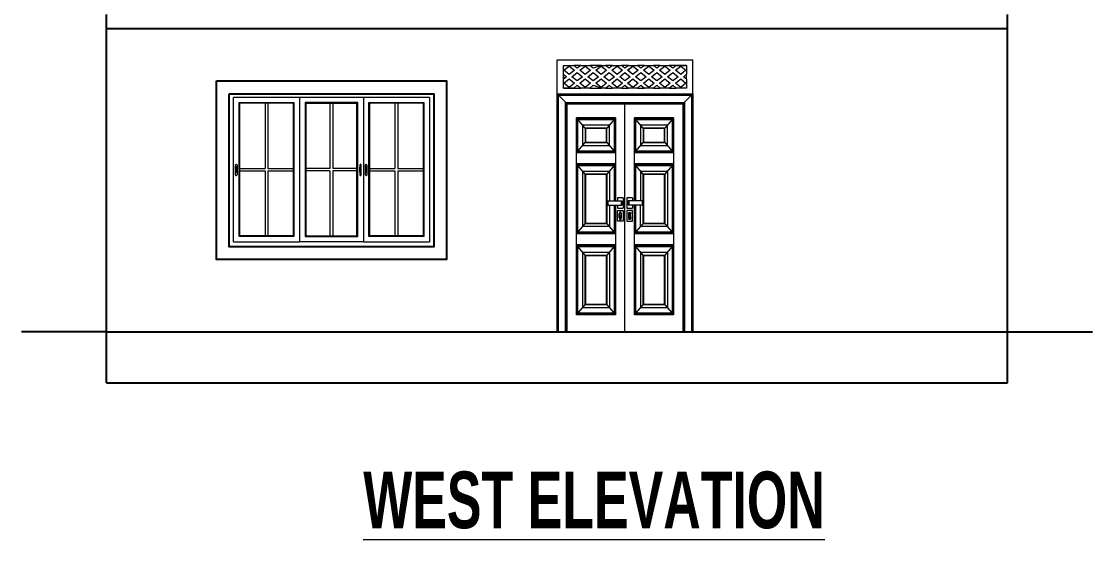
# Model space of a CAD drawing. Header units: inches. Extents: x -9985691 to 3643, y -3270716 to 4788.
# Drawn here: x -4968201.4 to -4967823.3, y -3265798.6 to -3265615.8 of the extents above; entities that cross this region are included whole.
import ezdxf

# ---------------------------------------------------------------- set-up
doc = ezdxf.new("R2010")
doc.units = ezdxf.units.IN
doc.header["$LTSCALE"] = 2
doc.header["$MEASUREMENT"] = 0
doc.layers.get('0').update_dxf_attribs({"linetype": 'CONTINUOUS'})
for name, color, linetype, lineweight in [('F-FURNITURE', 30, 'CONTINUOUS', 13), ('HACTH', 253, 'CONTINUOUS', 5), ('Text-100.w', 254, 'CONTINUOUS', 9), ('window', 4, 'CONTINUOUS', 13)]:
    doc.layers.add(name, color=color, linetype=linetype, lineweight=lineweight)
doc.styles.add('Arial', font='arial.ttf', dxfattribs={"width": 0.8, "height": 12})

# ---------------------------------------------------------------- blocks, each defined once
blk = doc.blocks.new('A$Cd67eaa5e')
at = {"layer": 'F-FURNITURE'}
for p, q in [((0, 0), (0, 96)), ((0, 96), (42, 96)), ((42, 0), (42, 96)), ((2, 90.9), (2, 94)), ((2, 94), (5.19, 94)), ((2.16, 92.26), (3.79, 93.77)), ((2.16, 92.26), (3.8, 93.77)), ((3.79, 93.77), (5.43, 92.26)), ((6.25, 93.02), (5.19, 94)), ((5.19, 94), (5.19, 94)), ((6.26, 93.02), (5.19, 94)), ((7.32, 94), (5.19, 94)), ((7.32, 94), (6.25, 93.02)), ((7.07, 92.26), (8.71, 93.77)), ((7.08, 92.26), (8.71, 93.77)), ((7.32, 94), (10.1, 94)), ((8.71, 93.77), (10.35, 92.26)), ((11.17, 93.02), (10.1, 94)), ((10.1, 94), (10.11, 94)), ((11.17, 93.02), (10.11, 94)), ((13.73, 94), (10.11, 94)), ((13.73, 94), (11.17, 93.02)), ((11.99, 92.26), (13.63, 93.77)), ((11.99, 92.26), (13.63, 93.77)), ((13.63, 93.77), (15.26, 92.26)), ((13.73, 94), (15.02, 94)), ((16.08, 93.02), (15.02, 94)), ((16.09, 93.02), (15.02, 94)), ((15.02, 94), (15.02, 94)), ((17.15, 94), (15.02, 94)), ((17.15, 94), (16.08, 93.02)), ((16.9, 92.26), (18.54, 93.77)), ((16.91, 92.26), (18.55, 93.77)), ((17.15, 94), (19.93, 94)), ((18.54, 93.77), (20.18, 92.26)), ((21, 93.02), (19.93, 94)), ((19.93, 94), (19.94, 94)), ((21, 93.02), (19.94, 94)), ((22.07, 94), (19.94, 94)), ((22.07, 94), (21, 93.02)), ((21.82, 92.26), (23.46, 93.77)), ((21.83, 92.26), (23.46, 93.77)), ((22.07, 94), (24.85, 94)), ((23.46, 93.77), (25.1, 92.26)), ((25.92, 93.02), (24.85, 94)), ((24.85, 94), (24.86, 94)), ((25.92, 93.02), (24.86, 94)), ((26.98, 94), (24.86, 94)), ((26.98, 94), (25.92, 93.02)), ((26.74, 92.26), (28.37, 93.77)), ((26.74, 92.26), (28.38, 93.77)), ((26.98, 94), (29.77, 94)), ((28.37, 93.77), (30.01, 92.26)), ((30.83, 93.02), (29.77, 94)), ((30.84, 93.02), (29.77, 94)), ((29.77, 94), (29.77, 94)), ((31.9, 94), (29.77, 94)), ((31.9, 94), (30.83, 93.02)), ((31.65, 92.26), (33.29, 93.77)), ((31.66, 92.26), (33.29, 93.77)), ((31.9, 94), (34.68, 94)), ((33.29, 93.77), (34.93, 92.26)), ((35.75, 93.02), (34.68, 94)), ((34.68, 94), (34.69, 94)), ((35.75, 93.02), (34.69, 94)), ((36.81, 94), (34.69, 94)), ((36.81, 94), (35.75, 93.02)), ((36.57, 92.26), (38.21, 93.77)), ((36.57, 92.26), (38.21, 93.77)), ((36.81, 94), (36.82, 94)), ((36.82, 94), (40, 94)), ((40, 94), (36.82, 94)), ((38.21, 93.77), (39.84, 92.26)), ((40, 94), (40, 90.9)), ((40, 94), (40, 94)), ((2, 86), (2, 90.9)), ((2, 90.9), (2.97, 90)), ((2.97, 90), (2, 89.1)), ((2.02, 90.88), (2.02, 89.12)), ((3.79, 90.76), (2.16, 92.26)), ((2.16, 92.26), (2.16, 92.26)), ((3.8, 90.76), (2.16, 92.26)), ((5.43, 92.26), (3.79, 90.76)), ((4.61, 90), (6.25, 91.51)), ((6.25, 88.49), (4.61, 90)), ((4.61, 90), (4.62, 90)), ((4.62, 90), (6.26, 91.51)), ((6.25, 88.49), (4.62, 90)), ((6.25, 91.51), (7.89, 90)), ((7.89, 90), (6.25, 88.49)), ((8.71, 90.76), (7.07, 92.26)), ((7.07, 92.26), (7.08, 92.26)), ((8.71, 90.76), (7.08, 92.26)), ((10.35, 92.26), (8.71, 90.76)), ((9.53, 90), (11.17, 91.51)), ((11.17, 88.49), (9.53, 90)), ((9.53, 90), (9.54, 90)), ((9.54, 90), (11.17, 91.51)), ((11.17, 88.49), (9.54, 90)), ((11.17, 91.51), (12.81, 90)), ((12.81, 90), (11.17, 88.49)), ((13.63, 90.75), (11.99, 92.26)), ((13.63, 90.76), (11.99, 92.26)), ((11.99, 92.26), (11.99, 92.26)), ((15.26, 92.26), (13.63, 90.75)), ((14.45, 90), (16.08, 91.51)), ((14.45, 90), (16.09, 91.51)), ((16.08, 88.49), (14.45, 90)), ((14.45, 90), (14.45, 90)), ((16.09, 88.49), (14.45, 90)), ((16.08, 91.51), (17.72, 90)), ((17.72, 90), (16.08, 88.49)), ((18.54, 90.75), (16.9, 92.26)), ((16.9, 92.26), (16.91, 92.26)), ((18.55, 90.76), (16.91, 92.26)), ((20.18, 92.26), (18.54, 90.75)), ((19.36, 90), (21, 91.51)), ((21, 88.49), (19.36, 90)), ((19.36, 90), (19.37, 90)), ((19.37, 90), (21, 91.51)), ((21, 88.49), (19.37, 90)), ((21, 91.51), (22.64, 90)), ((22.64, 90), (21, 88.49)), ((23.46, 90.75), (21.82, 92.26)), ((21.82, 92.26), (21.83, 92.26)), ((23.46, 90.76), (21.83, 92.26)), ((25.1, 92.26), (23.46, 90.75)), ((24.28, 90), (25.92, 91.51)), ((24.28, 90), (25.92, 91.51)), ((25.92, 88.49), (24.28, 90)), ((24.28, 90), (24.28, 90)), ((25.92, 88.49), (24.28, 90)), ((25.92, 91.51), (27.55, 90)), ((27.55, 90), (25.92, 88.49)), ((28.37, 90.75), (26.74, 92.26)), ((28.38, 90.76), (26.74, 92.26)), ((26.74, 92.26), (26.74, 92.26)), ((30.01, 92.26), (28.37, 90.75)), ((29.19, 90), (30.83, 91.51)), ((30.83, 88.49), (29.19, 90)), ((29.19, 90), (29.2, 90)), ((29.2, 90), (30.83, 91.51)), ((30.83, 88.49), (29.2, 90)), ((30.83, 91.51), (32.47, 90)), ((32.47, 90), (30.83, 88.49)), ((33.29, 90.75), (31.65, 92.26)), ((31.65, 92.26), (31.66, 92.26)), ((33.29, 90.76), (31.66, 92.26)), ((34.93, 92.26), (33.29, 90.75)), ((34.11, 90), (35.75, 91.51)), ((35.75, 88.49), (34.11, 90)), ((34.11, 90), (34.12, 90)), ((34.12, 90), (35.75, 91.51)), ((35.75, 88.49), (34.12, 90)), ((35.75, 91.51), (37.39, 90)), ((37.39, 90), (35.75, 88.49)), ((38.21, 90.75), (36.57, 92.26)), ((36.57, 92.26), (36.57, 92.26)), ((38.21, 90.76), (36.57, 92.26)), ((39.84, 92.26), (38.21, 90.75)), ((39.03, 90), (40, 90.9)), ((39.03, 90), (40, 90.89)), ((40, 89.1), (39.03, 90)), ((40, 89.11), (39.03, 90)), ((39.03, 90), (39.03, 90)), ((40, 90.89), (40, 90.9)), ((40, 89.11), (40, 90.89)), ((2.16, 87.74), (3.79, 89.25)), ((2.16, 87.74), (3.8, 89.24)), ((3.79, 86.23), (2.16, 87.74)), ((3.8, 86.23), (2.16, 87.74)), ((2.16, 87.74), (2.16, 87.74)), ((3.79, 89.25), (5.43, 87.74)), ((5.43, 87.74), (3.79, 86.23)), ((5.19, 86), (6.25, 86.98)), ((5.19, 86), (6.25, 86.98)), ((6.25, 86.98), (7.32, 86)), ((7.07, 87.74), (8.71, 89.25)), ((8.71, 86.23), (7.07, 87.74)), ((7.07, 87.74), (7.08, 87.74)), ((7.08, 87.74), (8.71, 89.24)), ((8.71, 86.23), (7.08, 87.74)), ((8.71, 89.25), (10.35, 87.74)), ((10.35, 87.74), (8.71, 86.23)), ((10.1, 86), (11.17, 86.98)), ((10.11, 86), (11.17, 86.98)), ((11.17, 86.98), (13.73, 86)), ((11.99, 87.74), (13.63, 89.25)), ((11.99, 87.74), (13.63, 89.24)), ((13.63, 86.23), (11.99, 87.74)), ((13.63, 86.23), (11.99, 87.74)), ((11.99, 87.74), (11.99, 87.74)), ((13.63, 89.25), (15.26, 87.74)), ((15.26, 87.74), (13.63, 86.23)), ((15.02, 86), (16.08, 86.98)), ((15.02, 86), (16.09, 86.98)), ((16.08, 86.98), (17.15, 86)), ((16.9, 87.74), (18.54, 89.25)), ((18.54, 86.23), (16.9, 87.74)), ((16.9, 87.74), (16.91, 87.74)), ((16.91, 87.74), (18.54, 89.24)), ((18.54, 86.23), (16.91, 87.74)), ((18.54, 89.25), (20.18, 87.74)), ((20.18, 87.74), (18.54, 86.23)), ((19.93, 86), (21, 86.98)), ((19.94, 86), (21, 86.98)), ((21, 86.98), (22.07, 86)), ((21.82, 87.74), (23.46, 89.25)), ((23.46, 86.23), (21.82, 87.74)), ((21.82, 87.74), (21.83, 87.74)), ((21.83, 87.74), (23.46, 89.24)), ((23.46, 86.23), (21.83, 87.74)), ((23.46, 89.25), (25.1, 87.74)), ((25.1, 87.74), (23.46, 86.23)), ((24.85, 86), (25.92, 86.98)), ((24.86, 86), (25.92, 86.98)), ((25.92, 86.98), (26.98, 86)), ((26.74, 87.74), (28.37, 89.25)), ((26.74, 87.74), (28.38, 89.24)), ((28.37, 86.23), (26.74, 87.74)), ((26.74, 87.74), (26.74, 87.74)), ((28.38, 86.23), (26.74, 87.74)), ((28.37, 89.25), (30.01, 87.74)), ((30.01, 87.74), (28.37, 86.23)), ((29.77, 86), (30.83, 86.98)), ((29.77, 86), (30.83, 86.98)), ((30.83, 86.98), (31.9, 86)), ((31.65, 87.74), (33.29, 89.24)), ((33.29, 86.23), (31.65, 87.74)), ((31.65, 87.74), (31.66, 87.74)), ((31.66, 87.74), (33.29, 89.24)), ((33.29, 86.23), (31.66, 87.74)), ((33.29, 89.24), (34.93, 87.74)), ((34.93, 87.74), (33.29, 86.23)), ((34.68, 86), (35.75, 86.98)), ((34.69, 86), (35.75, 86.98)), ((35.75, 86.98), (36.81, 86)), ((36.57, 87.74), (38.21, 89.24)), ((36.57, 87.74), (38.21, 89.24)), ((38.21, 86.23), (36.57, 87.74)), ((38.21, 86.23), (36.57, 87.74)), ((36.57, 87.74), (36.57, 87.74)), ((38.21, 89.24), (39.84, 87.74)), ((39.84, 87.74), (38.21, 86.23)), ((40, 89.1), (40, 89.11)), ((40, 89.1), (40, 86)), ((0, 84), (42, 84)), ((0.07, 0), (0.07, 83.92)), ((0.07, 83.92), (41.93, 83.92)), ((0.07, 83.92), (3, 80.5)), ((0.09, 83.9), (41.91, 83.9)), ((0.09, 81), (0.09, 83.9)), ((0.43, 0), (0.43, 83.5)), ((0.43, 83.5), (41.57, 83.5)), ((2, 86), (2, 86)), ((2, 86), (2.02, 86)), ((5.19, 86), (2, 86)), ((2.02, 86), (2.02, 86)), ((2.02, 86), (5.19, 86)), ((5.19, 86), (5.19, 86)), ((5.19, 86), (7.32, 86)), ((10.1, 86), (7.32, 86)), ((10.1, 86), (10.11, 86)), ((10.11, 86), (13.73, 86)), ((15.02, 86), (13.73, 86)), ((15.02, 86), (15.02, 86)), ((15.02, 86), (17.15, 86)), ((19.93, 86), (17.15, 86)), ((19.94, 86), (19.93, 86)), ((19.94, 86), (22.07, 86)), ((24.85, 86), (22.07, 86)), ((24.86, 86), (24.85, 86)), ((24.86, 86), (26.98, 86)), ((29.77, 86), (26.98, 86)), ((29.77, 86), (29.77, 86)), ((29.77, 86), (31.9, 86)), ((34.68, 86), (31.9, 86)), ((34.69, 86), (34.68, 86)), ((34.69, 86), (36.81, 86)), ((40, 86), (36.81, 86)), ((41.93, 83.92), (39, 80.5)), ((41.57, 83.5), (41.57, 0)), ((41.91, 83.9), (41.91, 0)), ((41.93, 83.92), (41.93, 0)), ((0.09, 81), (0.14, 81)), ((0.09, 0), (0.09, 81)), ((0.18, 81), (0.23, 81)), ((0.28, 81), (0.38, 81)), ((2.66, 0), (2.66, 80.9)), ((2.66, 80.9), (39.34, 80.9)), ((3, 0), (3, 80.5)), ((3, 80.5), (39, 80.5)), ((3.09, 80.9), (3.09, 80.85)), ((3.09, 80.8), (3.09, 80.75)), ((3.09, 80.7), (3.09, 80.62)), ((3.09, 80.58), (3.09, 80.5)), ((3.09, 0), (3.09, 80.4)), ((3.09, 80.4), (38.91, 80.4)), ((21, 0), (21, 80.4)), ((38.91, 80.9), (38.91, 80.85)), ((38.91, 80.8), (38.91, 80.75)), ((38.91, 80.7), (38.91, 80.62)), ((38.91, 80.58), (38.91, 80.5)), ((38.91, 80.4), (38.91, 0)), ((39, 80.5), (39, 0)), ((39.34, 80.9), (39.34, 0)), ((41.57, 81), (41.67, 81)), ((41.72, 81), (41.77, 81)), ((41.82, 81), (41.89, 81)), ((5.98, 34.53), (5.98, 75.5)), ((18.1, 75.5), (5.98, 75.5)), ((6.06, 63.24), (6.06, 75.4)), ((6.06, 75.4), (18.03, 75.4)), ((6.06, 75.4), (6.39, 74.96)), ((6.39, 63.68), (6.39, 74.96)), ((6.39, 74.96), (17.7, 74.96)), ((6.44, 63.75), (6.44, 74.89)), ((6.44, 74.89), (17.64, 74.89)), ((8.68, 71.9), (6.44, 74.89)), ((16.17, 72.93), (7.91, 72.93)), ((7.91, 72.93), (7.91, 65.71)), ((17.64, 74.89), (15.4, 71.9)), ((16.17, 65.71), (16.17, 72.93)), ((17.64, 74.89), (17.64, 63.75)), ((17.7, 74.96), (18.03, 75.4)), ((17.7, 74.96), (17.7, 63.68)), ((17.72, 74.99), (17.72, 63.65)), ((18.03, 75.4), (18.03, 63.24)), ((18.1, 75.5), (18.1, 46.22)), ((23.9, 46.22), (23.9, 75.5)), ((36.02, 75.5), (23.9, 75.5)), ((23.97, 63.24), (23.97, 75.4)), ((23.97, 75.4), (35.94, 75.4)), ((23.97, 75.4), (24.3, 74.96)), ((24.3, 63.68), (24.3, 74.96)), ((24.3, 74.96), (35.61, 74.96)), ((24.36, 63.75), (24.36, 74.89)), ((24.36, 74.89), (35.56, 74.89)), ((26.6, 71.9), (24.36, 74.89)), ((34.09, 72.93), (25.83, 72.93)), ((25.83, 72.93), (25.83, 65.71)), ((35.56, 74.89), (33.32, 71.9)), ((34.09, 65.71), (34.09, 72.93)), ((35.56, 74.89), (35.56, 63.75)), ((35.61, 74.96), (35.94, 75.4)), ((35.61, 74.96), (35.61, 63.68)), ((35.63, 74.99), (35.63, 63.65)), ((35.94, 75.4), (35.94, 63.24)), ((36.02, 75.5), (36.02, 34.53)), ((15.4, 71.9), (8.68, 71.9)), ((8.68, 71.9), (8.68, 66.74)), ((8.76, 71.79), (8.76, 66.85)), ((15.32, 71.79), (8.76, 71.79)), ((8.84, 71.69), (8.84, 66.95)), ((15.25, 71.69), (8.84, 71.69)), ((15.25, 66.95), (15.25, 71.69)), ((15.32, 66.85), (15.32, 71.79)), ((15.4, 66.74), (15.4, 71.9)), ((33.32, 71.9), (26.6, 71.9)), ((26.6, 71.9), (26.6, 66.74)), ((26.68, 71.79), (26.68, 66.85)), ((33.24, 71.79), (26.68, 71.79)), ((26.75, 71.69), (26.75, 66.95)), ((33.16, 71.69), (26.75, 71.69)), ((33.16, 66.95), (33.16, 71.69)), ((33.24, 66.85), (33.24, 71.79)), ((33.32, 66.74), (33.32, 71.9)), ((6.44, 63.75), (8.68, 66.74)), ((8.68, 66.74), (15.4, 66.74)), ((8.76, 66.85), (15.32, 66.85)), ((8.84, 66.95), (15.25, 66.95)), ((15.4, 66.74), (17.64, 63.75)), ((24.36, 63.75), (26.6, 66.74)), ((26.6, 66.74), (33.32, 66.74)), ((26.68, 66.85), (33.24, 66.85)), ((26.75, 66.95), (33.16, 66.95)), ((33.32, 66.74), (35.56, 63.75)), ((18.1, 63.13), (5.98, 63.13)), ((6.06, 63.24), (6.39, 63.68)), ((18.03, 63.24), (6.06, 63.24)), ((17.72, 63.65), (6.37, 63.65)), ((17.7, 63.68), (6.39, 63.68)), ((17.64, 63.75), (6.44, 63.75)), ((7.91, 65.71), (16.17, 65.71)), ((18.03, 63.24), (17.7, 63.68)), ((36.02, 63.13), (23.9, 63.13)), ((23.97, 63.24), (24.3, 63.68)), ((35.94, 63.24), (23.97, 63.24)), ((35.63, 63.65), (24.28, 63.65)), ((35.61, 63.68), (24.3, 63.68)), ((35.56, 63.75), (24.36, 63.75)), ((25.83, 65.71), (34.09, 65.71)), ((35.94, 63.24), (35.61, 63.68)), ((18.1, 59.27), (5.98, 59.27)), ((6.06, 34.63), (6.06, 59.17)), ((6.06, 59.17), (18.03, 59.17)), ((6.06, 59.17), (6.37, 58.75)), ((6.37, 58.75), (17.72, 58.75)), ((6.37, 58.75), (6.38, 58.73)), ((6.38, 35.07), (6.38, 58.73)), ((6.38, 58.73), (17.7, 58.73)), ((8.68, 55.66), (6.44, 58.65)), ((6.44, 35.15), (6.44, 58.65)), ((6.44, 58.65), (17.64, 58.65)), ((7.91, 56.69), (16.17, 56.69)), ((7.91, 56.69), (7.91, 37.11)), ((17.64, 58.65), (15.4, 55.66)), ((16.17, 56.69), (16.17, 46.22)), ((17.64, 58.65), (17.64, 46.22)), ((17.72, 58.75), (17.7, 58.73)), ((17.7, 58.73), (17.7, 46.22)), ((18.03, 59.17), (17.72, 58.75)), ((17.72, 58.75), (17.72, 46.22)), ((18.03, 59.17), (18.03, 46.22)), ((36.02, 59.27), (23.9, 59.27)), ((23.97, 46.22), (23.97, 59.17)), ((23.97, 59.17), (35.94, 59.17)), ((23.97, 59.17), (24.28, 58.75)), ((24.28, 58.75), (35.63, 58.75)), ((24.28, 58.75), (24.3, 58.73)), ((24.3, 46.22), (24.3, 58.73)), ((24.3, 58.73), (35.62, 58.73)), ((26.6, 55.66), (24.36, 58.65)), ((24.36, 46.22), (24.36, 58.65)), ((24.36, 58.65), (35.56, 58.65)), ((25.83, 56.69), (34.09, 56.69)), ((25.83, 56.69), (25.83, 46.22)), ((35.56, 58.65), (33.32, 55.66)), ((34.09, 56.69), (34.09, 37.11)), ((35.56, 58.65), (35.56, 35.15)), ((35.63, 58.75), (35.62, 58.73)), ((35.62, 58.73), (35.62, 35.07)), ((35.94, 59.17), (35.63, 58.75)), ((35.63, 58.75), (35.63, 35.05)), ((35.94, 59.17), (35.94, 34.63)), ((8.68, 55.66), (15.4, 55.66)), ((8.68, 38.14), (8.68, 55.66)), ((15.32, 55.56), (8.76, 55.56)), ((8.76, 55.56), (8.76, 38.24)), ((15.25, 55.46), (8.84, 55.46)), ((8.84, 55.46), (8.84, 38.34)), ((15.25, 38.34), (15.25, 55.46)), ((15.32, 38.24), (15.32, 55.56)), ((15.4, 55.66), (15.4, 38.14)), ((26.6, 55.66), (33.32, 55.66)), ((26.6, 38.14), (26.6, 55.66)), ((33.24, 55.56), (26.68, 55.56)), ((26.68, 55.56), (26.68, 38.24)), ((33.16, 55.46), (26.75, 55.46)), ((26.75, 55.46), (26.75, 38.34)), ((33.16, 38.34), (33.16, 55.46)), ((33.24, 38.24), (33.24, 55.56)), ((33.32, 55.66), (33.32, 38.14)), ((18.7, 47.29), (18.7, 46.22)), ((20.4, 47.29), (18.7, 47.29)), ((20.4, 47.29), (20.4, 43.56)), ((23.3, 47.29), (21.6, 47.29)), ((21.6, 47.29), (21.6, 43.56)), ((23.3, 47.29), (23.3, 46.22)), ((15.48, 46.22), (15.48, 44.63)), ((15.48, 46.22), (20.04, 46.22)), ((15.48, 44.63), (20.04, 44.63)), ((15.72, 46.22), (15.72, 44.63)), ((16.17, 44.63), (16.17, 37.11)), ((17.64, 44.63), (17.64, 35.15)), ((17.7, 44.63), (17.7, 35.07)), ((17.72, 44.63), (17.72, 35.05)), ((18.03, 44.63), (18.03, 34.63)), ((18.1, 44.63), (18.1, 34.53)), ((18.7, 44.63), (18.7, 43.56)), ((18.7, 43.56), (20.4, 43.56)), ((19.8, 46.22), (19.8, 44.63)), ((20.04, 46.22), (20.04, 44.63)), ((21.6, 43.56), (23.3, 43.56)), ((21.96, 46.22), (21.96, 44.63)), ((26.52, 46.22), (21.96, 46.22)), ((26.52, 44.63), (21.96, 44.63)), ((22.2, 46.22), (22.2, 44.63)), ((23.3, 44.63), (23.3, 43.56)), ((23.9, 34.53), (23.9, 44.63)), ((23.97, 34.63), (23.97, 44.63)), ((24.3, 35.07), (24.3, 44.63)), ((24.36, 35.15), (24.36, 44.63)), ((25.83, 37.11), (25.83, 44.63)), ((26.28, 46.22), (26.28, 44.63)), ((26.52, 46.22), (26.52, 44.63)), ((18.7, 42.76), (20.4, 42.76)), ((18.7, 39.04), (18.7, 42.76)), ((19.26, 41.74), (19.25, 41.57)), ((19.25, 40.24), (19.25, 41.57)), ((19.25, 40.24), (19.26, 40.06)), ((19.29, 41.9), (19.26, 41.74)), ((19.26, 40.06), (19.29, 39.9)), ((19.34, 42.04), (19.29, 41.9)), ((19.29, 41.56), (19.3, 41.71)), ((19.29, 40.24), (19.29, 41.56)), ((19.3, 40.38), (19.29, 40.24)), ((19.29, 40.24), (19.29, 40.24)), ((19.29, 40.24), (19.29, 40.23)), ((19.29, 40.23), (19.3, 40.09)), ((19.29, 39.9), (19.34, 39.77)), ((19.3, 41.71), (19.33, 41.85)), ((19.33, 40.51), (19.3, 40.38)), ((19.3, 40.09), (19.3, 40.08)), ((19.3, 40.08), (19.33, 39.95)), ((19.33, 41.85), (19.37, 41.97)), ((19.37, 40.63), (19.33, 40.51)), ((19.33, 39.95), (19.33, 39.95)), ((19.33, 39.95), (19.37, 39.84)), ((19.4, 42.14), (19.34, 42.04)), ((19.34, 39.77), (19.4, 39.66)), ((19.37, 41.97), (19.42, 42.06)), ((19.42, 40.72), (19.37, 40.63)), ((19.37, 39.84), (19.37, 39.83)), ((19.37, 39.83), (19.42, 39.75)), ((19.47, 42.21), (19.4, 42.14)), ((19.42, 42.06), (19.49, 42.11)), ((19.48, 40.78), (19.42, 40.72)), ((19.42, 39.75), (19.43, 39.74)), ((19.43, 39.74), (19.49, 39.69)), ((19.55, 42.23), (19.47, 42.21)), ((19.55, 40.8), (19.48, 40.78)), ((19.49, 42.11), (19.55, 42.13)), ((19.52, 40.5), (19.58, 40.5)), ((19.52, 39.97), (19.52, 40.5)), ((19.58, 39.97), (19.52, 39.97)), ((19.63, 42.21), (19.55, 42.23)), ((19.55, 42.13), (19.62, 42.11)), ((19.62, 40.79), (19.55, 40.8)), ((19.58, 40.5), (19.58, 39.97)), ((19.62, 42.11), (19.68, 42.06)), ((19.68, 40.73), (19.62, 40.79)), ((19.62, 39.69), (19.68, 39.75)), ((19.7, 42.14), (19.63, 42.21)), ((19.68, 42.06), (19.73, 41.97)), ((19.73, 40.64), (19.68, 40.73)), ((19.68, 39.75), (19.73, 39.84)), ((19.68, 39.75), (19.68, 39.75)), ((19.77, 42.04), (19.7, 42.14)), ((19.7, 39.66), (19.77, 39.77)), ((19.73, 41.97), (19.78, 41.85)), ((19.77, 40.53), (19.73, 40.64)), ((19.73, 39.84), (19.74, 39.84)), ((19.74, 39.84), (19.78, 39.95)), ((19.82, 41.9), (19.77, 42.04)), ((19.8, 40.39), (19.77, 40.53)), ((19.77, 39.77), (19.82, 39.9)), ((19.78, 41.85), (19.8, 41.71)), ((19.78, 39.96), (19.8, 40.09)), ((19.78, 39.95), (19.78, 39.96)), ((19.8, 41.71), (19.81, 41.56)), ((19.81, 40.24), (19.8, 40.39)), ((19.8, 40.1), (19.81, 40.24)), ((19.8, 40.09), (19.8, 40.1)), ((19.81, 41.56), (19.81, 40.24)), ((19.85, 41.74), (19.82, 41.9)), ((19.82, 39.9), (19.85, 40.06)), ((19.86, 41.57), (19.85, 41.74)), ((19.85, 40.06), (19.86, 40.24)), ((19.86, 40.24), (19.86, 41.57)), ((20.4, 42.76), (20.4, 39.04)), ((21.6, 42.76), (21.6, 39.04)), ((23.3, 42.76), (21.6, 42.76)), ((22.14, 41.57), (22.15, 41.74)), ((22.14, 40.24), (22.14, 41.57)), ((22.15, 40.06), (22.14, 40.24)), ((22.15, 41.74), (22.18, 41.9)), ((22.18, 39.9), (22.15, 40.06)), ((22.18, 41.9), (22.23, 42.04)), ((22.23, 39.77), (22.18, 39.9)), ((22.2, 41.71), (22.19, 41.56)), ((22.19, 41.56), (22.19, 40.24)), ((22.19, 40.24), (22.2, 40.39)), ((22.2, 40.1), (22.19, 40.24)), ((22.22, 41.85), (22.2, 41.71)), ((22.2, 40.39), (22.23, 40.53)), ((22.2, 40.09), (22.2, 40.1)), ((22.22, 39.96), (22.2, 40.09)), ((22.27, 41.97), (22.22, 41.85)), ((22.22, 39.95), (22.22, 39.96)), ((22.26, 39.84), (22.22, 39.95)), ((22.23, 42.04), (22.3, 42.14)), ((22.23, 40.53), (22.27, 40.64)), ((22.3, 39.66), (22.23, 39.77)), ((22.27, 39.84), (22.26, 39.84)), ((22.32, 42.06), (22.27, 41.97)), ((22.27, 40.64), (22.32, 40.73)), ((22.32, 39.75), (22.27, 39.84)), ((22.3, 42.14), (22.37, 42.21)), ((22.38, 42.11), (22.32, 42.06)), ((22.32, 40.73), (22.38, 40.79)), ((22.32, 39.75), (22.32, 39.75)), ((22.38, 39.69), (22.32, 39.75)), ((22.37, 42.21), (22.45, 42.23)), ((22.45, 42.13), (22.38, 42.11)), ((22.38, 40.79), (22.45, 40.8)), ((22.42, 40.5), (22.42, 39.97)), ((22.48, 40.5), (22.42, 40.5)), ((22.42, 39.97), (22.48, 39.97)), ((22.45, 42.23), (22.53, 42.21)), ((22.51, 42.11), (22.45, 42.13)), ((22.45, 40.8), (22.52, 40.78)), ((22.48, 39.97), (22.48, 40.5)), ((22.58, 42.06), (22.51, 42.11)), ((22.57, 39.74), (22.51, 39.69)), ((22.52, 40.78), (22.58, 40.72)), ((22.53, 42.21), (22.6, 42.14)), ((22.58, 39.75), (22.57, 39.74)), ((22.63, 41.97), (22.58, 42.06)), ((22.58, 40.72), (22.63, 40.63)), ((22.63, 39.83), (22.58, 39.75)), ((22.6, 42.14), (22.66, 42.04)), ((22.66, 39.77), (22.6, 39.66)), ((22.67, 41.85), (22.63, 41.97)), ((22.63, 40.63), (22.67, 40.51)), ((22.67, 39.95), (22.63, 39.84)), ((22.63, 39.84), (22.63, 39.83)), ((22.66, 42.04), (22.71, 41.9)), ((22.71, 39.9), (22.66, 39.77)), ((22.7, 41.71), (22.67, 41.85)), ((22.67, 40.51), (22.7, 40.38)), ((22.7, 40.08), (22.67, 39.95)), ((22.67, 39.95), (22.67, 39.95)), ((22.71, 41.56), (22.7, 41.71)), ((22.7, 40.38), (22.71, 40.24)), ((22.71, 40.23), (22.7, 40.09)), ((22.7, 40.09), (22.7, 40.08)), ((22.71, 41.9), (22.74, 41.74)), ((22.71, 40.24), (22.71, 41.56)), ((22.71, 40.24), (22.71, 40.24)), ((22.71, 40.24), (22.71, 40.23)), ((22.74, 40.06), (22.71, 39.9)), ((22.74, 41.74), (22.75, 41.57)), ((22.75, 40.24), (22.74, 40.06)), ((22.75, 40.24), (22.75, 41.57)), ((23.3, 39.04), (23.3, 42.76)), ((6.44, 35.15), (8.68, 38.14)), ((16.17, 37.11), (7.91, 37.11)), ((15.4, 38.14), (8.68, 38.14)), ((8.76, 38.24), (15.32, 38.24)), ((8.84, 38.34), (15.25, 38.34)), ((15.4, 38.14), (17.64, 35.15)), ((20.4, 39.04), (18.7, 39.04)), ((19.4, 39.66), (19.47, 39.59)), ((19.47, 39.59), (19.55, 39.57)), ((19.49, 39.69), (19.49, 39.69)), ((19.49, 39.69), (19.55, 39.67)), ((19.55, 39.67), (19.56, 39.67)), ((19.55, 39.57), (19.63, 39.59)), ((19.56, 39.67), (19.62, 39.69)), ((19.62, 39.69), (19.62, 39.69)), ((19.63, 39.59), (19.7, 39.66)), ((21.6, 39.04), (23.3, 39.04)), ((22.37, 39.59), (22.3, 39.66)), ((22.45, 39.57), (22.37, 39.59)), ((22.44, 39.67), (22.38, 39.69)), ((22.38, 39.69), (22.38, 39.69)), ((22.45, 39.67), (22.44, 39.67)), ((22.51, 39.69), (22.45, 39.67)), ((22.53, 39.59), (22.45, 39.57)), ((22.51, 39.69), (22.51, 39.69)), ((22.6, 39.66), (22.53, 39.59)), ((24.36, 35.15), (26.6, 38.14)), ((34.09, 37.11), (25.83, 37.11)), ((33.32, 38.14), (26.6, 38.14)), ((26.68, 38.24), (33.24, 38.24)), ((26.75, 38.34), (33.16, 38.34)), ((33.32, 38.14), (35.56, 35.15)), ((5.98, 30.67), (5.98, 34.53)), ((18.1, 34.53), (5.98, 34.53)), ((6.06, 34.63), (6.38, 35.07)), ((18.03, 34.63), (6.06, 34.63)), ((17.7, 35.07), (6.38, 35.07)), ((17.64, 35.15), (6.44, 35.15)), ((17.72, 35.05), (17.7, 35.07)), ((18.03, 34.63), (17.72, 35.05)), ((18.1, 34.53), (18.1, 30.67)), ((23.9, 30.67), (23.9, 34.53)), ((36.02, 34.53), (23.9, 34.53)), ((23.97, 34.63), (24.3, 35.07)), ((35.94, 34.63), (23.97, 34.63)), ((35.62, 35.07), (24.3, 35.07)), ((35.56, 35.15), (24.36, 35.15)), ((35.63, 35.05), (35.62, 35.07)), ((35.94, 34.63), (35.63, 35.05)), ((36.02, 34.53), (36.02, 30.67)), ((5.98, 30.67), (5.98, 5.93)), ((18.1, 30.67), (5.98, 30.67)), ((6.06, 6.03), (6.06, 30.56)), ((6.06, 30.56), (18.03, 30.56)), ((6.06, 30.56), (6.37, 30.15)), ((6.37, 30.15), (17.72, 30.15)), ((6.37, 30.15), (6.38, 30.13)), ((6.38, 6.47), (6.38, 30.13)), ((6.38, 30.13), (17.7, 30.13)), ((8.68, 27.06), (6.44, 30.05)), ((6.44, 6.55), (6.44, 30.05)), ((6.44, 30.05), (17.64, 30.05)), ((17.64, 30.05), (15.4, 27.06)), ((17.64, 30.05), (17.64, 6.55)), ((17.72, 30.15), (17.7, 30.13)), ((17.7, 30.13), (17.7, 6.47)), ((18.03, 30.56), (17.72, 30.15)), ((17.72, 30.15), (17.72, 6.44)), ((18.03, 30.56), (18.03, 6.03)), ((18.1, 5.93), (18.1, 30.67)), ((23.9, 30.67), (23.9, 5.93)), ((36.02, 30.67), (23.9, 30.67)), ((23.97, 6.03), (23.97, 30.56)), ((23.97, 30.56), (35.94, 30.56)), ((23.97, 30.56), (24.28, 30.15)), ((24.28, 30.15), (35.63, 30.15)), ((24.28, 30.15), (24.3, 30.13)), ((24.3, 6.47), (24.3, 30.13)), ((24.3, 30.13), (35.62, 30.13)), ((26.6, 27.06), (24.36, 30.05)), ((24.36, 6.55), (24.36, 30.05)), ((24.36, 30.05), (35.56, 30.05)), ((35.56, 30.05), (33.32, 27.06)), ((35.56, 30.05), (35.56, 6.55)), ((35.63, 30.15), (35.62, 30.13)), ((35.62, 30.13), (35.62, 6.47)), ((35.94, 30.56), (35.63, 30.15)), ((35.63, 30.15), (35.63, 6.44)), ((35.94, 30.56), (35.94, 6.03)), ((36.02, 5.93), (36.02, 30.67)), ((7.91, 28.09), (16.17, 28.09)), ((7.91, 28.09), (7.91, 8.5)), ((8.68, 27.06), (15.4, 27.06)), ((8.68, 9.53), (8.68, 27.06)), ((15.32, 26.95), (8.76, 26.95)), ((8.76, 26.95), (8.76, 9.64)), ((15.25, 26.85), (8.84, 26.85)), ((8.84, 26.85), (8.84, 9.74)), ((15.25, 9.74), (15.25, 26.85)), ((15.32, 9.64), (15.32, 26.95)), ((15.4, 27.06), (15.4, 9.53)), ((16.17, 28.09), (16.17, 8.5)), ((25.83, 28.09), (34.09, 28.09)), ((25.83, 28.09), (25.83, 8.5)), ((26.6, 27.06), (33.32, 27.06)), ((26.6, 9.53), (26.6, 27.06)), ((33.24, 26.95), (26.68, 26.95)), ((26.68, 26.95), (26.68, 9.64)), ((33.16, 26.85), (26.75, 26.85)), ((26.75, 26.85), (26.75, 9.74)), ((33.16, 9.74), (33.16, 26.85)), ((33.24, 9.64), (33.24, 26.95)), ((33.32, 27.06), (33.32, 9.53)), ((34.09, 28.09), (34.09, 8.5)), ((6.44, 6.55), (8.68, 9.53)), ((16.17, 8.5), (7.91, 8.5)), ((15.4, 9.53), (8.68, 9.53)), ((8.76, 9.64), (15.32, 9.64)), ((8.84, 9.74), (15.25, 9.74)), ((15.4, 9.53), (17.64, 6.55)), ((24.36, 6.55), (26.6, 9.53)), ((34.09, 8.5), (25.83, 8.5)), ((33.32, 9.53), (26.6, 9.53)), ((26.68, 9.64), (33.24, 9.64)), ((26.75, 9.74), (33.16, 9.74)), ((33.32, 9.53), (35.56, 6.55)), ((18.1, 5.93), (5.98, 5.93)), ((6.06, 6.03), (6.38, 6.47)), ((18.03, 6.03), (6.06, 6.03)), ((17.7, 6.47), (6.38, 6.47)), ((17.64, 6.55), (6.44, 6.55)), ((17.72, 6.44), (17.7, 6.47)), ((18.03, 6.03), (17.72, 6.44)), ((36.02, 5.93), (23.9, 5.93)), ((23.97, 6.03), (24.3, 6.47)), ((35.94, 6.03), (23.97, 6.03)), ((35.62, 6.47), (24.3, 6.47)), ((35.56, 6.55), (24.36, 6.55)), ((35.63, 6.44), (35.62, 6.47)), ((35.94, 6.03), (35.63, 6.44))]:
    blk.add_line(p, q, dxfattribs=at)
at = {"layer": 'HACTH'}
blk.add_line((42, 96), (42, 96), dxfattribs=at)
blk = doc.blocks.new('A$Ce833cbf3')
at = {"layer": 'window'}
for p, q in [((0, 0), (0, 54)), ((71.23, 54), (0, 54)), ((1.5, 1.78), (1.5, 52.67)), ((69.73, 52.67), (1.5, 52.67)), ((24.5, 52.67), (24.5, 1.78)), ((46.73, 52.67), (46.73, 1.78)), ((69.73, 52.67), (69.73, 1.78)), ((71.23, 0), (71.23, 54)), ((3.46, 3.58), (3.46, 50.87)), ((3.46, 50.87), (22.54, 50.87)), ((3.71, 50.64), (3.46, 50.87)), ((3.71, 3.8), (3.71, 50.64)), ((22.29, 50.64), (3.71, 50.64)), ((12.51, 50.64), (12.51, 27.67)), ((13.49, 50.64), (13.49, 27.67)), ((22.29, 50.64), (22.54, 50.87)), ((22.29, 50.64), (22.29, 3.8)), ((22.54, 50.87), (22.54, 3.58)), ((44.76, 50.87), (26.46, 50.87)), ((26.46, 50.87), (26.46, 3.58)), ((26.71, 50.64), (26.46, 50.87)), ((26.71, 50.64), (26.71, 3.8)), ((26.71, 50.64), (44.52, 50.64)), ((35.12, 50.64), (35.12, 27.67)), ((36.1, 50.64), (36.1, 27.67)), ((44.52, 50.64), (44.76, 50.87)), ((44.52, 3.8), (44.52, 50.64)), ((44.76, 3.58), (44.76, 50.87)), ((48.69, 3.58), (48.69, 50.87)), ((48.69, 50.87), (67.76, 50.87)), ((48.94, 50.64), (48.69, 50.87)), ((48.94, 3.8), (48.94, 50.64)), ((67.52, 50.64), (48.94, 50.64)), ((57.74, 50.64), (57.74, 27.67)), ((58.72, 50.64), (58.72, 27.67)), ((67.52, 50.64), (67.76, 50.87)), ((67.52, 50.64), (67.52, 3.8)), ((67.76, 50.87), (67.76, 3.58)), ((2.23, 28.82), (2.24, 28.86)), ((2.23, 28.79), (2.24, 28.86)), ((2.23, 28.79), (2.23, 28.82)), ((2.23, 25.4), (2.23, 28.79)), ((2.24, 28.86), (2.25, 28.89)), ((2.25, 28.89), (2.28, 28.92)), ((2.3, 28.95), (2.28, 28.92)), ((2.34, 28.97), (2.3, 28.95)), ((2.32, 28.09), (2.31, 28.07)), ((2.31, 28.07), (2.31, 26.36)), ((2.32, 26.34), (2.31, 26.36)), ((2.33, 28.14), (2.32, 28.12)), ((2.32, 28.12), (2.32, 28.09)), ((2.32, 26.32), (2.32, 26.34)), ((2.33, 26.3), (2.32, 26.32)), ((2.35, 28.16), (2.33, 28.14)), ((2.35, 26.28), (2.33, 26.3)), ((2.34, 28.97), (2.37, 28.99)), ((2.37, 28.18), (2.35, 28.16)), ((2.37, 26.26), (2.35, 26.28)), ((2.41, 29), (2.37, 28.99)), ((2.39, 28.19), (2.37, 28.18)), ((2.39, 26.24), (2.37, 26.26)), ((2.41, 28.2), (2.39, 28.19)), ((2.41, 26.23), (2.39, 26.24)), ((2.45, 29.01), (2.41, 29)), ((2.44, 28.21), (2.41, 28.2)), ((2.44, 26.22), (2.41, 26.23)), ((2.47, 28.22), (2.44, 28.21)), ((2.47, 26.22), (2.44, 26.22)), ((2.5, 29.01), (2.45, 29.01)), ((2.5, 28.22), (2.47, 28.22)), ((2.5, 26.22), (2.47, 26.22)), ((2.54, 29.01), (2.5, 29.01)), ((2.52, 28.22), (2.5, 28.22)), ((2.52, 26.22), (2.5, 26.22)), ((2.55, 28.21), (2.52, 28.22)), ((2.55, 26.22), (2.52, 26.22)), ((2.54, 29.01), (2.58, 29)), ((2.58, 28.2), (2.55, 28.21)), ((2.58, 26.23), (2.55, 26.22)), ((2.58, 29), (2.62, 28.99)), ((2.6, 28.19), (2.58, 28.2)), ((2.6, 26.24), (2.58, 26.23)), ((2.62, 28.18), (2.6, 28.19)), ((2.62, 26.26), (2.6, 26.24)), ((2.62, 28.99), (2.65, 28.97)), ((2.64, 28.16), (2.62, 28.18)), ((2.64, 26.28), (2.62, 26.26)), ((2.66, 28.14), (2.64, 28.16)), ((2.66, 26.3), (2.64, 26.28)), ((2.65, 28.97), (2.69, 28.95)), ((2.67, 28.12), (2.66, 28.14)), ((2.67, 26.32), (2.66, 26.3)), ((2.67, 28.09), (2.67, 28.12)), ((2.68, 28.07), (2.67, 28.09)), ((2.68, 26.36), (2.67, 26.34)), ((2.67, 26.34), (2.67, 26.32)), ((2.68, 26.36), (2.68, 28.07)), ((2.69, 28.95), (2.71, 28.92)), ((2.74, 28.89), (2.71, 28.92)), ((2.75, 28.86), (2.74, 28.89)), ((2.76, 28.82), (2.75, 28.86)), ((2.76, 28.82), (2.77, 28.79)), ((2.77, 28.79), (2.77, 25.4)), ((3.71, 27.67), (12.51, 27.67)), ((3.71, 26.77), (12.51, 26.77)), ((12.51, 26.77), (12.51, 3.8)), ((13.49, 27.67), (22.29, 27.67)), ((13.49, 26.77), (22.29, 26.77)), ((13.49, 26.77), (13.49, 3.8)), ((35.12, 27.67), (26.71, 27.67)), ((35.12, 26.77), (26.71, 26.77)), ((35.12, 26.77), (35.12, 3.8)), ((44.52, 27.67), (36.1, 27.67)), ((36.1, 26.77), (36.1, 3.8)), ((44.52, 26.77), (36.1, 26.77)), ((45.47, 28.86), (45.46, 28.82)), ((45.46, 28.82), (45.46, 28.79)), ((45.46, 28.79), (45.46, 25.4)), ((45.49, 28.89), (45.47, 28.86)), ((45.51, 28.92), (45.49, 28.89)), ((45.54, 28.95), (45.51, 28.92)), ((45.57, 28.97), (45.54, 28.95)), ((45.55, 28.09), (45.56, 28.12)), ((45.55, 28.07), (45.55, 28.09)), ((45.55, 27.82), (45.55, 28.07)), ((45.55, 27.85), (45.56, 27.87)), ((45.55, 27.82), (45.55, 27.85)), ((45.55, 26.36), (45.55, 27.82)), ((45.55, 26.36), (45.55, 26.34)), ((45.55, 26.34), (45.56, 26.32)), ((45.56, 28.12), (45.57, 28.14)), ((45.56, 27.87), (45.57, 27.89)), ((45.56, 26.32), (45.57, 26.3)), ((45.61, 28.99), (45.57, 28.97)), ((45.57, 28.14), (45.58, 28.16)), ((45.57, 27.89), (45.58, 27.91)), ((45.57, 26.3), (45.58, 26.28)), ((45.58, 28.16), (45.6, 28.18)), ((45.58, 27.91), (45.6, 27.93)), ((45.58, 26.28), (45.6, 26.26)), ((45.6, 28.18), (45.62, 28.19)), ((45.6, 27.93), (45.62, 27.94)), ((45.6, 26.26), (45.62, 26.24)), ((45.65, 29), (45.61, 28.99)), ((45.62, 28.19), (45.65, 28.2)), ((45.62, 27.94), (45.65, 27.95)), ((45.62, 26.24), (45.65, 26.23)), ((45.69, 29.01), (45.65, 29)), ((45.65, 28.2), (45.68, 28.21)), ((45.65, 27.95), (45.68, 27.96)), ((45.65, 26.23), (45.68, 26.22)), ((45.68, 28.21), (45.7, 28.22)), ((45.68, 27.96), (45.7, 27.97)), ((45.68, 26.22), (45.7, 26.22)), ((45.73, 29.01), (45.69, 29.01)), ((45.7, 28.22), (45.73, 28.22)), ((45.7, 27.97), (45.73, 27.97)), ((45.7, 26.22), (45.73, 26.22)), ((45.77, 29.01), (45.73, 29.01)), ((45.73, 28.22), (45.76, 28.22)), ((45.73, 27.97), (45.76, 27.97)), ((45.73, 26.22), (45.76, 26.22)), ((45.76, 28.22), (45.79, 28.21)), ((45.76, 27.97), (45.79, 27.96)), ((45.76, 26.22), (45.79, 26.22)), ((45.81, 29), (45.77, 29.01)), ((45.79, 28.21), (45.81, 28.2)), ((45.79, 27.96), (45.81, 27.95)), ((45.79, 26.22), (45.81, 26.23)), ((45.85, 28.99), (45.81, 29)), ((45.81, 28.2), (45.84, 28.19)), ((45.81, 27.95), (45.84, 27.94)), ((45.81, 26.23), (45.84, 26.24)), ((45.84, 28.19), (45.86, 28.18)), ((45.84, 27.94), (45.86, 27.93)), ((45.84, 26.24), (45.86, 26.26)), ((45.89, 28.97), (45.85, 28.99)), ((45.86, 28.18), (45.88, 28.16)), ((45.86, 27.93), (45.88, 27.91)), ((45.86, 26.26), (45.88, 26.28)), ((45.88, 28.16), (45.89, 28.14)), ((45.88, 27.91), (45.89, 27.89)), ((45.88, 26.28), (45.89, 26.3)), ((45.92, 28.95), (45.89, 28.97)), ((45.89, 28.14), (45.9, 28.12)), ((45.89, 27.89), (45.9, 27.87)), ((45.89, 26.3), (45.9, 26.32)), ((45.9, 28.12), (45.91, 28.09)), ((45.9, 27.87), (45.91, 27.85)), ((45.9, 26.32), (45.91, 26.34)), ((45.91, 28.09), (45.91, 28.07)), ((45.91, 26.36), (45.91, 28.07)), ((45.91, 27.85), (45.91, 27.82)), ((45.91, 26.34), (45.91, 26.36)), ((45.95, 28.92), (45.92, 28.95)), ((45.97, 28.89), (45.95, 28.92)), ((45.99, 28.86), (45.97, 28.89)), ((46, 28.82), (45.99, 28.86)), ((46, 28.79), (45.99, 28.86)), ((46, 28.79), (46, 28.82)), ((46, 25.4), (46, 28.79)), ((47.45, 28.79), (47.47, 28.86)), ((47.45, 28.79), (47.46, 28.82)), ((47.45, 25.4), (47.45, 28.79)), ((47.46, 28.82), (47.47, 28.86)), ((47.47, 28.86), (47.48, 28.89)), ((47.48, 28.89), (47.5, 28.92)), ((47.53, 28.95), (47.5, 28.92)), ((47.56, 28.97), (47.53, 28.95)), ((47.55, 28.12), (47.54, 28.09)), ((47.54, 28.09), (47.54, 28.07)), ((47.54, 28.07), (47.54, 26.36)), ((47.54, 26.34), (47.54, 26.36)), ((47.55, 26.32), (47.54, 26.34)), ((47.56, 28.14), (47.55, 28.12)), ((47.56, 26.3), (47.55, 26.32)), ((47.56, 28.97), (47.6, 28.99)), ((47.58, 28.16), (47.56, 28.14)), ((47.58, 26.28), (47.56, 26.3)), ((47.59, 28.18), (47.58, 28.16)), ((47.59, 26.26), (47.58, 26.28)), ((47.62, 28.19), (47.59, 28.18)), ((47.62, 26.24), (47.59, 26.26)), ((47.64, 29), (47.6, 28.99)), ((47.64, 28.2), (47.62, 28.19)), ((47.64, 26.23), (47.62, 26.24)), ((47.68, 29.01), (47.64, 29)), ((47.67, 28.21), (47.64, 28.2)), ((47.67, 26.22), (47.64, 26.23)), ((47.69, 28.22), (47.67, 28.21)), ((47.69, 26.22), (47.67, 26.22)), ((47.72, 29.01), (47.68, 29.01)), ((47.72, 28.22), (47.69, 28.22)), ((47.72, 26.22), (47.69, 26.22)), ((47.76, 29.01), (47.72, 29.01)), ((47.75, 28.22), (47.72, 28.22)), ((47.75, 26.22), (47.72, 26.22)), ((47.78, 28.21), (47.75, 28.22)), ((47.78, 26.22), (47.75, 26.22)), ((47.76, 29.01), (47.81, 29)), ((47.8, 28.2), (47.78, 28.21)), ((47.8, 26.23), (47.78, 26.22)), ((47.83, 28.19), (47.8, 28.2)), ((47.83, 26.24), (47.8, 26.23)), ((47.81, 29), (47.85, 28.99)), ((47.85, 28.18), (47.83, 28.19)), ((47.85, 26.26), (47.83, 26.24)), ((47.85, 28.99), (47.88, 28.97)), ((47.87, 28.16), (47.85, 28.18)), ((47.87, 26.28), (47.85, 26.26)), ((47.88, 28.14), (47.87, 28.16)), ((47.88, 26.3), (47.87, 26.28)), ((47.88, 28.97), (47.91, 28.95)), ((47.9, 28.12), (47.88, 28.14)), ((47.9, 26.32), (47.88, 26.3)), ((47.9, 28.09), (47.9, 28.12)), ((47.9, 28.07), (47.9, 28.09)), ((47.9, 26.36), (47.9, 28.07)), ((47.9, 26.36), (47.9, 26.34)), ((47.9, 26.34), (47.9, 26.32)), ((47.91, 28.95), (47.94, 28.92)), ((47.96, 28.89), (47.94, 28.92)), ((47.98, 28.86), (47.96, 28.89)), ((47.99, 28.82), (47.98, 28.86)), ((47.99, 28.82), (47.99, 28.79)), ((47.99, 28.79), (47.99, 25.4)), ((48.94, 27.67), (57.74, 27.67)), ((48.94, 26.77), (57.74, 26.77)), ((57.74, 26.77), (57.74, 3.8)), ((58.72, 27.67), (67.52, 27.67)), ((58.72, 26.77), (67.52, 26.77)), ((58.72, 26.77), (58.72, 3.8)), ((2.23, 25.36), (2.23, 25.4)), ((2.24, 25.33), (2.23, 25.36)), ((2.24, 25.33), (2.25, 25.3)), ((2.25, 25.3), (2.28, 25.27)), ((2.28, 25.27), (2.3, 25.24)), ((2.34, 25.22), (2.3, 25.24)), ((2.37, 25.2), (2.34, 25.22)), ((2.37, 25.2), (2.41, 25.19)), ((2.45, 25.18), (2.41, 25.19)), ((2.5, 25.18), (2.45, 25.18)), ((2.5, 25.18), (2.54, 25.18)), ((2.54, 25.18), (2.58, 25.19)), ((2.62, 25.2), (2.58, 25.19)), ((2.65, 25.22), (2.62, 25.2)), ((2.65, 25.22), (2.69, 25.24)), ((2.69, 25.24), (2.71, 25.27)), ((2.71, 25.27), (2.74, 25.3)), ((2.75, 25.33), (2.74, 25.3)), ((2.77, 25.4), (2.75, 25.33)), ((2.76, 25.36), (2.75, 25.33)), ((2.76, 25.36), (2.77, 25.4)), ((45.46, 25.36), (45.46, 25.4)), ((45.46, 25.4), (45.47, 25.33)), ((45.46, 25.36), (45.47, 25.33)), ((45.47, 25.33), (45.49, 25.3)), ((45.49, 25.3), (45.51, 25.27)), ((45.51, 25.27), (45.54, 25.24)), ((45.54, 25.24), (45.57, 25.22)), ((45.57, 25.22), (45.61, 25.2)), ((45.61, 25.2), (45.65, 25.19)), ((45.65, 25.19), (45.69, 25.18)), ((45.69, 25.18), (45.73, 25.18)), ((45.73, 25.18), (45.77, 25.18)), ((45.77, 25.18), (45.81, 25.19)), ((45.81, 25.19), (45.85, 25.2)), ((45.85, 25.2), (45.89, 25.22)), ((45.89, 25.22), (45.92, 25.24)), ((45.92, 25.24), (45.95, 25.27)), ((45.95, 25.27), (45.97, 25.3)), ((45.97, 25.3), (45.99, 25.33)), ((45.99, 25.33), (46, 25.36)), ((46, 25.36), (46, 25.4)), ((47.46, 25.36), (47.45, 25.4)), ((47.47, 25.33), (47.46, 25.36)), ((47.47, 25.33), (47.48, 25.3)), ((47.48, 25.3), (47.5, 25.27)), ((47.5, 25.27), (47.53, 25.24)), ((47.56, 25.22), (47.53, 25.24)), ((47.6, 25.2), (47.56, 25.22)), ((47.6, 25.2), (47.64, 25.19)), ((47.68, 25.18), (47.64, 25.19)), ((47.72, 25.18), (47.68, 25.18)), ((47.72, 25.18), (47.76, 25.18)), ((47.76, 25.18), (47.81, 25.19)), ((47.85, 25.2), (47.81, 25.19)), ((47.88, 25.22), (47.85, 25.2)), ((47.88, 25.22), (47.91, 25.24)), ((47.91, 25.24), (47.94, 25.27)), ((47.94, 25.27), (47.96, 25.3)), ((47.98, 25.33), (47.96, 25.3)), ((47.99, 25.4), (47.98, 25.33)), ((47.99, 25.36), (47.98, 25.33)), ((47.99, 25.36), (47.99, 25.4)), ((3.46, 3.58), (3.71, 3.8)), ((22.29, 3.8), (3.71, 3.8)), ((22.29, 3.8), (22.54, 3.58)), ((26.71, 3.8), (26.46, 3.58)), ((26.71, 3.8), (44.52, 3.8)), ((44.76, 3.58), (44.52, 3.8)), ((48.69, 3.58), (48.94, 3.8)), ((67.52, 3.8), (48.94, 3.8)), ((67.52, 3.8), (67.76, 3.58)), ((71.23, 0), (0, 0)), ((1.5, 1.78), (24.5, 1.78)), ((22.54, 3.58), (3.46, 3.58)), ((46.73, 1.78), (24.5, 1.78)), ((26.46, 3.58), (44.76, 3.58)), ((46.73, 1.78), (69.73, 1.78)), ((67.76, 3.58), (48.69, 3.58))]:
    blk.add_line(p, q, dxfattribs=at)

msp = doc.modelspace()

# ---------------------------------------------------------------- linework, layer by layer
at = {"ltscale": 0.5}
for p, q in [((-4968171.43, -3265725.34), (-4968171.43, -3265613.34)), ((-4967853.3, -3265725.34), (-4967853.3, -3265613.34)), ((-4968171.43, -3265618.34), (-4967853.3, -3265618.34)), ((-4968171.43, -3265725.34), (-4968201.43, -3265725.34)), ((-4968171.43, -3265725.34), (-4967853.3, -3265725.34)), ((-4968171.43, -3265743.34), (-4968171.43, -3265725.34)), ((-4967853.3, -3265725.34), (-4967823.3, -3265725.34)), ((-4967853.3, -3265743.34), (-4967853.3, -3265725.34)), ((-4968171.43, -3265743.34), (-4967853.3, -3265743.34))]:
    msp.add_line(p, q, dxfattribs=at)
for points in [[(-4968132.61, -3265636.84), (-4968051.39, -3265636.84), (-4968051.39, -3265699.84), (-4968132.61, -3265699.84)], [(-4968128.11, -3265641.34), (-4968055.89, -3265641.34), (-4968055.89, -3265695.34), (-4968128.11, -3265695.34)]]:
    msp.add_lwpolyline(points, close=True, dxfattribs=at)

# ---------------------------------------------------------------- block references
for name, p, xscale in [('A$Cd67eaa5e', (-4968012.36, -3265725.34), 1.14285714), ('A$Ce833cbf3', (-4968128.11, -3265695.34), 1.01402738)]:
    msp.add_blockref(name, p, dxfattribs=dict(at, xscale=xscale))

# ---------------------------------------------------------------- texts
at = {"layer": 'Text-100.w', "insert": (-4967999.3, -3265774.65), "char_height": 20, "width": 569.1024, "attachment_point": 2, "style": 'Arial'}
msp.add_mtext('\\A1;{\\fArial Narrow|b1|i0|c0|p34;\\LWEST ELEVATION}', dxfattribs=at)

doc.saveas('drawing.dxf')
